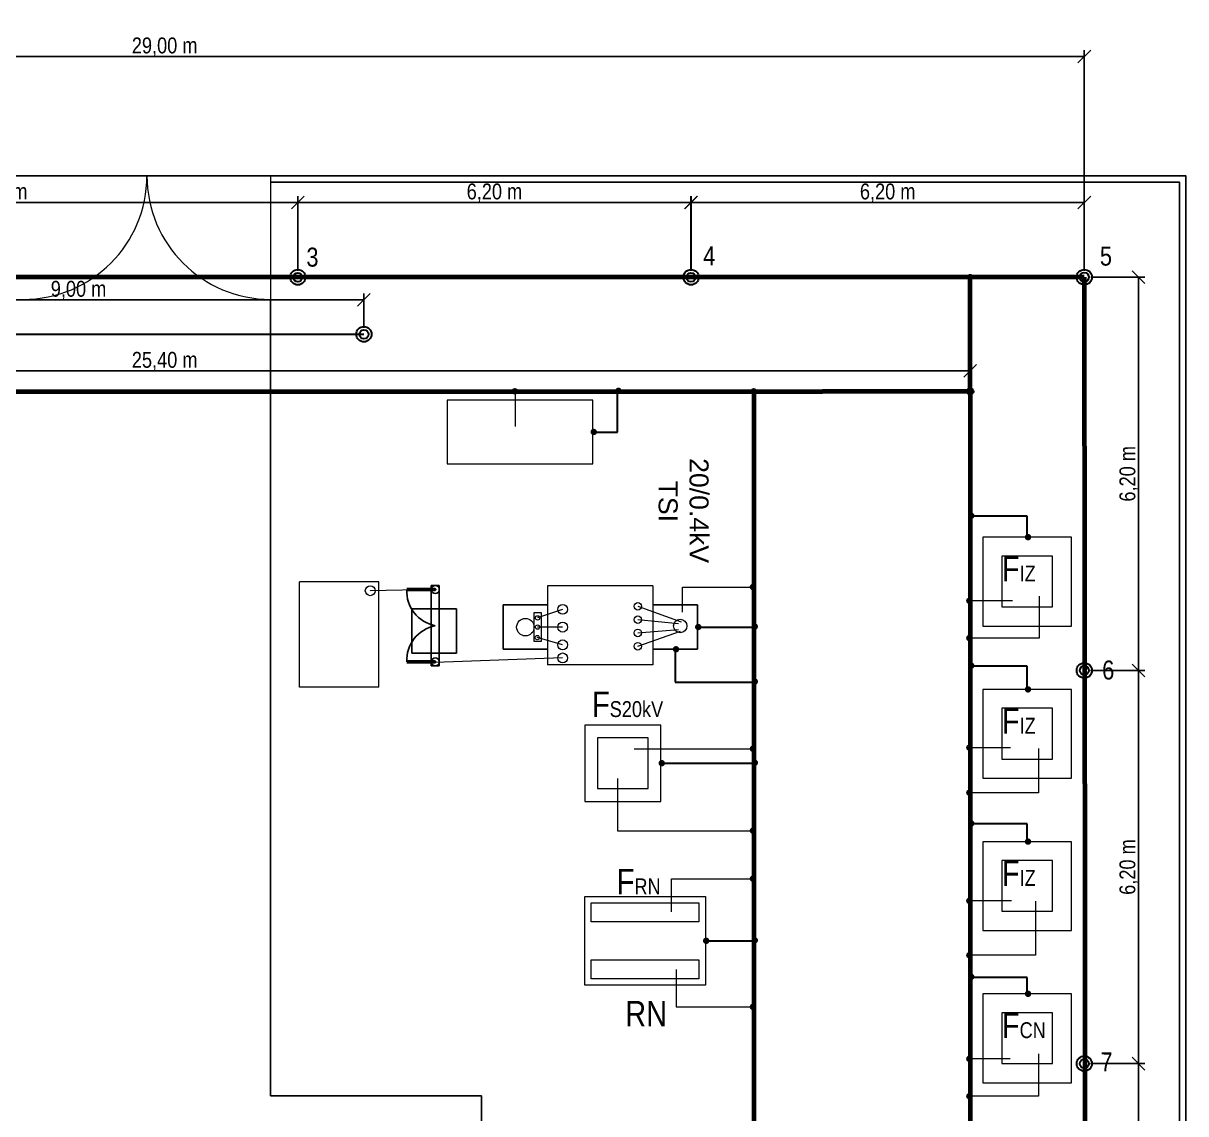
# Model space of a CAD drawing. Header units: inches. Extents: x -406115 to -363140, y -27318 to 35879.
# Drawn here: x -381470 to -363140, y 18685 to 35879 of the extents above; entities that cross this region are included whole.
import ezdxf

# ---------------------------------------------------------------- set-up
doc = ezdxf.new("R2010")
doc.units = ezdxf.units.IN
doc.header["$MEASUREMENT"] = 0
doc.header["$PDSIZE"] = 5
for name, color, linetype in [('cabluri', 7, 'Continuous'), ('Layer2', 7, 'Continuous'), ('Separator', 5, 'Continuous'), ('SUPORTI', 7, 'Continuous'), ('TEXT', 7, 'Continuous')]:
    doc.layers.add(name, color=color, linetype=linetype)
for name, color, linetype, lineweight, true_color in [('cote', 7, 'Continuous', 9, 0x525252), ('priza dirijare potentiale', 7, 'Continuous', 80, 0x9eff9e), ('priza pam.artificiala perimetrala', 7, 'Continuous', 80, 0x96222e), ('ramificatii la priza pamant', 7, 'Continuous', 5, 0x007a00)]:
    doc.layers.add(name, color=color, linetype=linetype, lineweight=lineweight, true_color=true_color)
for name, color, linetype, lineweight in [('electrozi verticali cupru perimetrali', 22, 'Continuous', 30), ('fundatii', 144, 'Continuous', 50), ('gri', 8, 'Continuous', 25), ('linie groasa', 2, 'Continuous', 50), ('loc sudura', 92, 'Continuous', 30), ('panta peste 6%', 4, 'Continuous', 25), ('priza pamant pentru paratrasnete', 30, 'Continuous', 30), ('ramificatie la priza fundatie', 5, 'Continuous', 30), ('Tamplarie', 7, 'Continuous', 15), ('text 1', 7, 'Continuous', 25)]:
    doc.layers.add(name, color=color, linetype=linetype, lineweight=lineweight)
doc.styles.add('arial', font='arial.ttf')
doc.styles.get("Standard").update_dxf_attribs({"font": 'ARIALN.TTF'})
doc.dimstyles.get("Standard").update_dxf_attribs({"dimtxt": 250, "dimasz": 200, "dimexe": 100, "dimexo": 100, "dimgap": 100, "dimtad": 1, "dimlfac": 0.001, "dimzin": 0, "dimtxsty": 'Standard', "dimblk": 'OBLIQUE', "dimcen": 0.09, "dimadec": 0, "dimazin": 0, "dimtfac": 1, "dimtofl": 0, "dimtmove": 0, "dimatfit": 3, "dimfxl": 1, "dimtolj": 1, "dimtzin": 0, "dimarcsym": 1})

# ---------------------------------------------------------------- blocks, each defined once
blk = doc.blocks.new('TSI')
at = {"color": 7, "lineweight": 13, "ltscale": 0.13}
for p, q in [((-1275, 5335), (-1030, 6017)), ((-1065, 5335), (-1002, 5976)), ((-855, 5335), (-912, 5979)), ((-645, 5335), (-881, 6009)), ((-1227, 4150), (-1093, 3756)), ((-947, 4150), (-947, 3756)), ((-667, 4150), (-782, 3749)), ((-1540, 2132), (-1521, 1117))]:
    blk.add_line(p, q, dxfattribs=at)
at = {"color": 7, "lineweight": 0, "ltscale": 0.13}
for p, q in [((-3523, 4627), (-4523, 4627)), ((-4523, 4627), (-4523, 2327)), ((-3523, 2327), (-3523, 4627)), ((-461, 4150), (-389, 2142)), ((-4523, 2327), (-3523, 2327)), ((0, 0), (-1659, 1))]:
    blk.add_line(p, q, dxfattribs=at)
at = {"lineweight": 0, "ltscale": 0.13}
blk.add_line((-1234, 2474), (-534, 2474), dxfattribs=at)
at = {"color": 7, "lineweight": 0, "ltscale": 0.13}
blk.add_lwpolyline([(-719, 3811), (-719, 3701), (-1180, 3701), (-1180, 3811)], close=True, dxfattribs=at)
for centre, radius in [((-965, 6004), 106), ((-1275, 5335), 58.8), ((-1065, 5335), 58.8), ((-855, 5335), 58.8), ((-645, 5335), 58.8), ((-1227, 4150), 78.3), ((-947, 4150), 78.3), ((-667, 4150), 78.3), ((-461, 4150), 78.3), ((-1093, 3756), 34.4), ((-947, 3563), 138), ((-947, 3756), 34.4), ((-782, 3749), 34.4), ((-1521, 1117), 78.3)]:
    blk.add_circle(centre, radius, dxfattribs=at)
at = {"layer": 'cabluri', "color": 7, "lineweight": 13, "ltscale": 0.13}
for p, q in [((-1600, 5572), (-350, 5572)), ((-1600, 5572), (-1600, 3913)), ((-350, 5572), (-350, 3913)), ((-1600, 3913), (-350, 3913)), ((-1659, 1250), (-1659, 0)), ((0, 1250), (-1659, 1250)), ((0, 1250), (0, 0))]:
    blk.add_line(p, q, dxfattribs=at)
at = {"layer": 'Separator', "color": 7}
for p, q in [((-335, 2205), (-1604, 2205)), ((-1604, 2205), (-1604, 2078)), ((-335, 2205), (-335, 2078)), ((-335, 2078), (-1604, 2078))]:
    blk.add_line(p, q, dxfattribs=at)
at = {"layer": 'Separator', "color": 7, "lineweight": 60}
for p, q in [((-1540, 2142), (-1540, 1691)), ((-398, 2142), (-398, 1691))]:
    blk.add_line(p, q, dxfattribs=at)
at = {"layer": 'Separator', "color": 7, "extrusion": (0, 0, -1)}
for centre, major_axis, start_param, end_param in [((-1540, 2142), (44.9, 44.9), 0.785398, 7.068583), ((-398, 2142), (44.9, 44.9), 0.785398, 7.068583), ((-1540, 2142), (6.73, -6.73), 2.356194, 5.497787), ((-1540, 2142), (6.73, -6.73), -0.785398, 2.356194), ((-1518, 2249), (395, 395), 0.978856, 2.396789), ((-421, 2249), (395, -395), 0.744675, 2.162733), ((-398, 2142), (6.73, -6.73), 2.356194, 5.497787), ((-398, 2142), (6.73, -6.73), -0.785398, 2.356194)]:
    blk.add_ellipse(centre, major_axis=major_axis, ratio=1, start_param=start_param, end_param=end_param, dxfattribs=at)
at = {"layer": 'SUPORTI', "color": 7}
for p, q in [((-597, 6274), (-1297, 6274)), ((-1297, 6274), (-1297, 5574)), ((-597, 6274), (-597, 5574)), ((-1297, 3213), (-1297, 3913)), ((-597, 3213), (-597, 3913)), ((-597, 3213), (-1297, 3213)), ((-1234, 1774), (-1234, 2474)), ((-1234, 2474), (-534, 2474)), ((-534, 1774), (-534, 2474)), ((-534, 1774), (-1234, 1774))]:
    blk.add_line(p, q, dxfattribs=at)
at = {"layer": 'Tamplarie', "color": 7, "ltscale": 0.01, "style": 'arial'}
for s, p in [('20/0.4kV', (-3611, 6151)), ('  TSI ', (-3489, 5663))]:
    blk.add_text(s, height=300, dxfattribs=at).set_placement(p)
blk = doc.blocks.new('_Oblique')
at = {"color": 0, "linetype": 'ByBlock', "lineweight": -2}
blk.add_line((-0.5, -0.5), (0.5, 0.5), dxfattribs=at)
blk = doc.blocks.new('*D256')
at = {"layer": 'cote', "color": 0, "lineweight": -2, "ltscale": 0.01, "transparency": 16777216}
for p, q in [((-386540, 31974), (-386540, 33154)), ((-386540, 33054), (-377141, 33054)), ((-377141, 31974), (-377141, 33154))]:
    blk.add_line(p, q, dxfattribs=at)
at = {"layer": 'Defpoints', "color": 0, "ltscale": 0.01, "transparency": 16777216}
for p in [(-377141, 33054), (-386540, 31874), (-377141, 31874)]:
    blk.add_point(p, dxfattribs=at)
at = {"layer": 'cote', "color": 0, "lineweight": -2, "ltscale": 0.01, "transparency": 16777216, "xscale": 200, "yscale": 200, "zscale": 200, "rotation": 180}
blk.add_blockref('_Oblique', (-386540, 33054), dxfattribs=at)
at = {"layer": 'cote', "color": 0, "lineweight": -2, "ltscale": 0.01, "transparency": 16777216, "xscale": 200, "yscale": 200, "zscale": 200}
blk.add_blockref('_Oblique', (-377141, 33054), dxfattribs=at)
at = {"layer": 'cote', "color": 0, "ltscale": 0.01, "transparency": 16777216, "insert": (-381841, 33204), "char_height": 250, "attachment_point": 5}
blk.add_mtext('\\A1;9,40 m', dxfattribs=at)
blk = doc.blocks.new('*D257')
at = {"layer": 'cote', "color": 0, "lineweight": -2, "ltscale": 0.01, "transparency": 16777216}
for p, q in [((-377140, 31974), (-377140, 33154)), ((-377140, 33054), (-370940, 33054)), ((-370940, 31974), (-370940, 33154))]:
    blk.add_line(p, q, dxfattribs=at)
at = {"layer": 'Defpoints', "color": 0, "ltscale": 0.01, "transparency": 16777216}
for p in [(-370940, 33054), (-377140, 31874), (-370940, 31874)]:
    blk.add_point(p, dxfattribs=at)
at = {"layer": 'cote', "color": 0, "lineweight": -2, "ltscale": 0.01, "transparency": 16777216, "xscale": 200, "yscale": 200, "zscale": 200, "rotation": 180}
blk.add_blockref('_Oblique', (-377140, 33054), dxfattribs=at)
at = {"layer": 'cote', "color": 0, "lineweight": -2, "ltscale": 0.01, "transparency": 16777216, "xscale": 200, "yscale": 200, "zscale": 200}
blk.add_blockref('_Oblique', (-370940, 33054), dxfattribs=at)
at = {"layer": 'cote', "color": 0, "ltscale": 0.01, "transparency": 16777216, "insert": (-374040, 33204), "char_height": 250, "attachment_point": 5}
blk.add_mtext('\\A1;6,20 m', dxfattribs=at)
blk = doc.blocks.new('*D258')
at = {"layer": 'cote', "color": 0, "lineweight": -2, "ltscale": 0.01, "transparency": 16777216}
for p, q in [((-370941, 31974), (-370941, 33154)), ((-364739, 33054), (-370941, 33054)), ((-364739, 31975), (-364739, 33154))]:
    blk.add_line(p, q, dxfattribs=at)
at = {"layer": 'Defpoints', "color": 0, "ltscale": 0.01, "transparency": 16777216}
for p in [(-370941, 33054), (-370941, 31874), (-364739, 31875)]:
    blk.add_point(p, dxfattribs=at)
at = {"layer": 'cote', "color": 0, "lineweight": -2, "ltscale": 0.01, "transparency": 16777216, "xscale": 200, "yscale": 200, "zscale": 200, "rotation": 180}
blk.add_blockref('_Oblique', (-370941, 33054), dxfattribs=at)
at = {"layer": 'cote', "color": 0, "lineweight": -2, "ltscale": 0.01, "transparency": 16777216, "xscale": 200, "yscale": 200, "zscale": 200}
blk.add_blockref('_Oblique', (-364739, 33054), dxfattribs=at)
at = {"layer": 'cote', "color": 0, "ltscale": 0.01, "transparency": 16777216, "insert": (-367840, 33204), "char_height": 250, "attachment_point": 5}
blk.add_mtext('\\A1;6,20 m', dxfattribs=at)
blk = doc.blocks.new('*D259')
at = {"layer": 'cote', "color": 0, "lineweight": -2, "ltscale": 0.01, "transparency": 16777216}
for p, q in [((-364639, 31875), (-363786, 31875)), ((-363886, 31875), (-363886, 25675)), ((-364640, 25675), (-363786, 25675))]:
    blk.add_line(p, q, dxfattribs=at)
at = {"layer": 'Defpoints', "color": 0, "ltscale": 0.01, "transparency": 16777216}
for p in [(-364739, 31875), (-364740, 25675), (-363886, 25675)]:
    blk.add_point(p, dxfattribs=at)
at = {"layer": 'cote', "color": 0, "lineweight": -2, "ltscale": 0.01, "transparency": 16777216, "xscale": 200, "yscale": 200, "zscale": 200}
for p, rotation in [((-363886, 31875), 90), ((-363886, 25675), 270)]:
    blk.add_blockref('_Oblique', p, dxfattribs=dict(at, rotation=rotation))
at = {"layer": 'cote', "color": 0, "ltscale": 0.01, "transparency": 16777216, "insert": (-364037, 28775), "char_height": 250, "attachment_point": 5, "rotation": 90}
blk.add_mtext('\\A1;6,20 m', dxfattribs=at)
blk = doc.blocks.new('*D260')
at = {"layer": 'Defpoints', "color": 0, "ltscale": 0.01, "transparency": 16777216}
for p in [(-364739, 35356), (-393740, 31875), (-364739, 31875)]:
    blk.add_point(p, dxfattribs=at)
at = {"layer": 'linie groasa', "color": 0, "lineweight": -2, "ltscale": 0.01, "transparency": 16777216}
for p, q in [((-393740, 31975), (-393740, 35456)), ((-364739, 31975), (-364739, 35456)), ((-393740, 35356), (-364739, 35356))]:
    blk.add_line(p, q, dxfattribs=at)
at = {"layer": 'linie groasa', "color": 0, "lineweight": -2, "ltscale": 0.01, "transparency": 16777216, "xscale": 200, "yscale": 200, "zscale": 200, "rotation": 180}
blk.add_blockref('_Oblique', (-393740, 35356), dxfattribs=at)
at = {"layer": 'linie groasa', "color": 0, "lineweight": -2, "ltscale": 0.01, "transparency": 16777216, "xscale": 200, "yscale": 200, "zscale": 200}
blk.add_blockref('_Oblique', (-364739, 35356), dxfattribs=at)
at = {"layer": 'linie groasa', "color": 0, "ltscale": 0.01, "transparency": 16777216, "insert": (-379240, 35506), "char_height": 250, "attachment_point": 5}
blk.add_mtext('\\A1;29,00 m', dxfattribs=at)
blk = doc.blocks.new('*D263')
at = {"layer": 'Defpoints', "color": 0, "ltscale": 0.01, "transparency": 16777216}
for p in [(-366539, 30398), (-391941, 30075), (-366539, 30075)]:
    blk.add_point(p, dxfattribs=at)
at = {"layer": 'linie groasa', "color": 0, "lineweight": -2, "ltscale": 0.01, "transparency": 16777216}
for p, q in [((-391941, 30175), (-391941, 30498)), ((-366539, 30175), (-366539, 30498)), ((-391941, 30398), (-366539, 30398))]:
    blk.add_line(p, q, dxfattribs=at)
at = {"layer": 'linie groasa', "color": 0, "lineweight": -2, "ltscale": 0.01, "transparency": 16777216, "xscale": 200, "yscale": 200, "zscale": 200, "rotation": 180}
blk.add_blockref('_Oblique', (-391941, 30398), dxfattribs=at)
at = {"layer": 'linie groasa', "color": 0, "lineweight": -2, "ltscale": 0.01, "transparency": 16777216, "xscale": 200, "yscale": 200, "zscale": 200}
blk.add_blockref('_Oblique', (-366539, 30398), dxfattribs=at)
at = {"layer": 'linie groasa', "color": 0, "ltscale": 0.01, "transparency": 16777216, "insert": (-379240, 30549), "char_height": 250, "attachment_point": 5}
blk.add_mtext('\\A1;25,40 m', dxfattribs=at)
blk = doc.blocks.new('*D264')
at = {"layer": 'cote', "color": 0, "lineweight": -2, "ltscale": 0.01, "transparency": 16777216}
for p, q in [((-364639, 25675), (-363786, 25675)), ((-363886, 25675), (-363886, 19475)), ((-364639, 19475), (-363786, 19475))]:
    blk.add_line(p, q, dxfattribs=at)
at = {"layer": 'Defpoints', "color": 0, "ltscale": 0.01, "transparency": 16777216}
for p in [(-364739, 25675), (-364739, 19475), (-363886, 19475)]:
    blk.add_point(p, dxfattribs=at)
at = {"layer": 'cote', "color": 0, "lineweight": -2, "ltscale": 0.01, "transparency": 16777216, "xscale": 200, "yscale": 200, "zscale": 200}
for p, rotation in [((-363886, 25675), 90), ((-363886, 19475), 270)]:
    blk.add_blockref('_Oblique', p, dxfattribs=dict(at, rotation=rotation))
at = {"layer": 'cote', "color": 0, "ltscale": 0.01, "transparency": 16777216, "insert": (-364037, 22575), "char_height": 250, "attachment_point": 5, "rotation": 90}
blk.add_mtext('\\A1;6,20 m', dxfattribs=at)
blk = doc.blocks.new('*D265')
at = {"layer": 'cote', "color": 0, "lineweight": -2, "ltscale": 0.01, "transparency": 16777216}
for p, q in [((-364640, 19475), (-363786, 19475)), ((-363886, 13275), (-363886, 19475)), ((-364640, 13275), (-363786, 13275))]:
    blk.add_line(p, q, dxfattribs=at)
at = {"layer": 'Defpoints', "color": 0, "ltscale": 0.01, "transparency": 16777216}
for p in [(-364740, 19475), (-363886, 19475), (-364740, 13275)]:
    blk.add_point(p, dxfattribs=at)
at = {"layer": 'cote', "color": 0, "lineweight": -2, "ltscale": 0.01, "transparency": 16777216, "xscale": 200, "yscale": 200, "zscale": 200}
for p, rotation in [((-363886, 19475), 90), ((-363886, 13275), 270)]:
    blk.add_blockref('_Oblique', p, dxfattribs=dict(at, rotation=rotation))
at = {"layer": 'cote', "color": 0, "ltscale": 0.01, "transparency": 16777216, "insert": (-364037, 16375), "char_height": 250, "attachment_point": 5, "rotation": 90}
blk.add_mtext('\\A1;6,20 m', dxfattribs=at)
blk = doc.blocks.new('*D282')
at = {"layer": 'cote', "color": 0, "lineweight": -2, "ltscale": 0.01, "transparency": 16777216}
for p, q in [((-385097, 31075), (-385097, 31619)), ((-376098, 31076), (-376098, 31619)), ((-376098, 31519), (-385097, 31519))]:
    blk.add_line(p, q, dxfattribs=at)
at = {"layer": 'Defpoints', "color": 0, "ltscale": 0.01, "transparency": 16777216}
for p in [(-385097, 31519), (-385097, 30975), (-376098, 30976)]:
    blk.add_point(p, dxfattribs=at)
at = {"layer": 'cote', "color": 0, "lineweight": -2, "ltscale": 0.01, "transparency": 16777216, "xscale": 200, "yscale": 200, "zscale": 200, "rotation": 180}
blk.add_blockref('_Oblique', (-385097, 31519), dxfattribs=at)
at = {"layer": 'cote', "color": 0, "lineweight": -2, "ltscale": 0.01, "transparency": 16777216, "xscale": 200, "yscale": 200, "zscale": 200}
blk.add_blockref('_Oblique', (-376098, 31519), dxfattribs=at)
at = {"layer": 'cote', "color": 0, "ltscale": 0.01, "transparency": 16777216, "insert": (-380598, 31669), "char_height": 250, "attachment_point": 5}
blk.add_mtext('\\A1;9,00 m', dxfattribs=at)

msp = doc.modelspace()

# ---------------------------------------------------------------- hatches: boundary and pattern name
at = {"layer": 'loc sudura', "ltscale": 0.13}
h = msp.add_hatch(color=256, dxfattribs=at)
h.paths.add_polyline_path([(-366538.683, 31824.866), (-366538.683, 31926.866, -1)])
h.paths.add_polyline_path([(-366538.683, 31926.866), (-366538.683, 31875.866), (-366589.683, 31875.866, -0.414213563)])
h.paths.add_polyline_path([(-366538.683, 31875.866), (-366538.683, 31824.866, -0.414213562), (-366589.683, 31875.866)])
h = msp.add_hatch(color=256, dxfattribs=at)
h.paths.add_polyline_path([(-373718.793, 30025.144), (-373718.793, 30127.144, -1)])
h.paths.add_polyline_path([(-373718.793, 30127.144), (-373718.793, 30076.144), (-373769.793, 30076.144, -0.414213563)])
h.paths.add_polyline_path([(-373718.793, 30076.144), (-373718.793, 30025.144, -0.414213562), (-373769.793, 30076.144)])
h = msp.add_hatch(color=256, dxfattribs=at)
h.paths.add_polyline_path([(-372085.241, 30032.671), (-372085.241, 30134.671, -1)])
h.paths.add_polyline_path([(-372085.241, 30134.671), (-372085.241, 30083.671), (-372136.241, 30083.671, -0.414213563)])
h.paths.add_polyline_path([(-372085.241, 30083.671), (-372085.241, 30032.671, -0.414213562), (-372136.241, 30083.671)])
h = msp.add_hatch(color=256, dxfattribs=at)
h.paths.add_polyline_path([(-369951.479, 30024.413), (-369951.479, 30126.413, -1)])
h.paths.add_polyline_path([(-369951.479, 30126.413), (-369951.479, 30075.413), (-370002.479, 30075.413, -0.414213563)])
h.paths.add_polyline_path([(-369951.479, 30075.413), (-369951.479, 30024.413, -0.414213562), (-370002.479, 30075.413)])
h = msp.add_hatch(color=256, dxfattribs=at)
h.paths.add_polyline_path([(-366590.372, 30075.269), (-366488.372, 30075.269, 1)])
h.paths.add_polyline_path([(-366488.372, 30075.269), (-366539.372, 30075.269), (-366539.372, 30024.269, 0.414213563)])
h.paths.add_polyline_path([(-366539.372, 30075.269), (-366590.372, 30075.269, 0.414213562), (-366539.372, 30024.269)])
h = msp.add_hatch(color=256, dxfattribs=at)
h.paths.add_polyline_path([(-366538.637, 30024.913), (-366538.637, 30126.913, -1)])
h.paths.add_polyline_path([(-366538.637, 30126.913), (-366538.637, 30075.913), (-366589.637, 30075.913, -0.414213563)])
h.paths.add_polyline_path([(-366538.637, 30075.913), (-366538.637, 30024.913, -0.414213562), (-366589.637, 30075.913)])
h = msp.add_hatch(color=256, dxfattribs=at)
h.paths.add_polyline_path([(-372474.061, 29384.064), (-372474.061, 29486.064, -1)])
h.paths.add_polyline_path([(-372474.061, 29486.064), (-372474.061, 29435.064), (-372525.061, 29435.064, -0.414213563)])
h.paths.add_polyline_path([(-372474.061, 29435.064), (-372474.061, 29384.064, -0.414213562), (-372525.061, 29435.064)])
h = msp.add_hatch(color=256, dxfattribs=at)
h.paths.add_polyline_path([(-366522.341, 28063.269), (-366522.341, 28165.269, -1)])
h.paths.add_polyline_path([(-366522.341, 28165.269), (-366522.341, 28114.269), (-366573.341, 28114.269, -0.414213563)])
h.paths.add_polyline_path([(-366522.341, 28114.269), (-366522.341, 28063.269, -0.414213562), (-366573.341, 28114.269)])
h = msp.add_hatch(color=256, dxfattribs=at)
h.paths.add_polyline_path([(-365626.477, 27725.124), (-365626.477, 27827.124, -1)])
h.paths.add_polyline_path([(-365626.477, 27827.124), (-365626.477, 27776.124), (-365677.477, 27776.124, -0.414213563)])
h.paths.add_polyline_path([(-365626.477, 27776.124), (-365626.477, 27725.124, -0.414213562), (-365677.477, 27776.124)])
h = msp.add_hatch(color=256, dxfattribs=at)
h.paths.add_polyline_path([(-369964.889, 26939.121), (-369964.889, 27041.121, -1)])
h.paths.add_polyline_path([(-369964.889, 27041.121), (-369964.889, 26990.121), (-370015.889, 26990.121, -0.414213563)])
h.paths.add_polyline_path([(-369964.889, 26990.121), (-369964.889, 26939.121, -0.414213562), (-370015.889, 26990.121)])
h = msp.add_hatch(color=256, dxfattribs=at)
h.paths.add_polyline_path([(-366552.127, 26722.09), (-366552.127, 26824.09, -1)])
h.paths.add_polyline_path([(-366552.127, 26824.09), (-366552.127, 26773.09), (-366603.127, 26773.09, -0.414213563)])
h.paths.add_polyline_path([(-366552.127, 26773.09), (-366552.127, 26722.09, -0.414213562), (-366603.127, 26773.09)])
h = msp.add_hatch(color=256, dxfattribs=at)
h.paths.add_polyline_path([(-370826.843, 26308.153), (-370826.843, 26410.153, -1)])
h.paths.add_polyline_path([(-370826.843, 26410.153), (-370826.843, 26359.153), (-370877.843, 26359.153, -0.414213563)])
h.paths.add_polyline_path([(-370826.843, 26359.153), (-370826.843, 26308.153, -0.414213562), (-370877.843, 26359.153)])
h = msp.add_hatch(color=256, dxfattribs=at)
h.paths.add_polyline_path([(-369935.136, 26315.7), (-369935.136, 26417.7, -1)])
h.paths.add_polyline_path([(-369935.136, 26417.7), (-369935.136, 26366.7), (-369986.136, 26366.7, -0.414213563)])
h.paths.add_polyline_path([(-369935.136, 26366.7), (-369935.136, 26315.7, -0.414213562), (-369986.136, 26366.7)])
h = msp.add_hatch(color=256, dxfattribs=at)
h.paths.add_polyline_path([(-366552.141, 26134.817), (-366552.141, 26236.817, -1)])
h.paths.add_polyline_path([(-366552.141, 26236.817), (-366552.141, 26185.817), (-366603.141, 26185.817, -0.414213563)])
h.paths.add_polyline_path([(-366552.141, 26185.817), (-366552.141, 26134.817, -0.414213562), (-366603.141, 26185.817)])
h = msp.add_hatch(color=256, dxfattribs=at)
h.paths.add_polyline_path([(-371176.843, 25958.153), (-371176.843, 26060.153, -1)])
h.paths.add_polyline_path([(-371176.843, 26060.153), (-371176.843, 26009.153), (-371227.843, 26009.153, -0.414213563)])
h.paths.add_polyline_path([(-371176.843, 26009.153), (-371176.843, 25958.153, -0.414213562), (-371227.843, 26009.153)])
h = msp.add_hatch(color=256, dxfattribs=at)
h.paths.add_polyline_path([(-366522.398, 25699.329), (-366522.398, 25801.329, -1)])
h.paths.add_polyline_path([(-366522.398, 25801.329), (-366522.398, 25750.329), (-366573.398, 25750.329, -0.414213563)])
h.paths.add_polyline_path([(-366522.398, 25750.329), (-366522.398, 25699.329, -0.414213562), (-366573.398, 25750.329)])
h = msp.add_hatch(color=256, dxfattribs=at)
h.paths.add_polyline_path([(-369935.136, 25448.802), (-369935.136, 25550.802, -1)])
h.paths.add_polyline_path([(-369935.136, 25550.802), (-369935.136, 25499.802), (-369986.136, 25499.802, -0.414213563)])
h.paths.add_polyline_path([(-369935.136, 25499.802), (-369935.136, 25448.802, -0.414213562), (-369986.136, 25499.802)])
h = msp.add_hatch(color=256, dxfattribs=at)
h.paths.add_polyline_path([(-365626.477, 25325.124), (-365626.477, 25427.124, -1)])
h.paths.add_polyline_path([(-365626.477, 25427.124), (-365626.477, 25376.124), (-365677.477, 25376.124, -0.414213563)])
h.paths.add_polyline_path([(-365626.477, 25376.124), (-365626.477, 25325.124, -0.414213562), (-365677.477, 25376.124)])
h = msp.add_hatch(color=256, dxfattribs=at)
h.paths.add_polyline_path([(-369964.889, 24388.822), (-369964.889, 24490.822, -1)])
h.paths.add_polyline_path([(-369964.889, 24490.822), (-369964.889, 24439.822), (-370015.889, 24439.822, -0.414213563)])
h.paths.add_polyline_path([(-369964.889, 24439.822), (-369964.889, 24388.822, -0.414213562), (-370015.889, 24439.822)])
h = msp.add_hatch(color=256, dxfattribs=at)
h.paths.add_polyline_path([(-366552.183, 24406.094), (-366552.183, 24508.094, -1)])
h.paths.add_polyline_path([(-366552.183, 24508.094), (-366552.183, 24457.094), (-366603.183, 24457.094, -0.414213563)])
h.paths.add_polyline_path([(-366552.183, 24457.094), (-366552.183, 24406.094, -0.414213562), (-366603.183, 24457.094)])
h = msp.add_hatch(color=256, dxfattribs=at)
h.paths.add_polyline_path([(-371401.326, 24161.233), (-371401.326, 24263.233, -1)])
h.paths.add_polyline_path([(-371401.326, 24263.233), (-371401.326, 24212.233), (-371452.326, 24212.233, -0.414213563)])
h.paths.add_polyline_path([(-371401.326, 24212.233), (-371401.326, 24161.233, -0.414213562), (-371452.326, 24212.233)])
h = msp.add_hatch(color=256, dxfattribs=at)
h.paths.add_polyline_path([(-369935.136, 24168.779), (-369935.136, 24270.779, -1)])
h.paths.add_polyline_path([(-369935.136, 24270.779), (-369935.136, 24219.779), (-369986.136, 24219.779, -0.414213563)])
h.paths.add_polyline_path([(-369935.136, 24219.779), (-369935.136, 24168.779, -0.414213562), (-369986.136, 24219.779)])
h = msp.add_hatch(color=256, dxfattribs=at)
h.paths.add_polyline_path([(-366552.2, 23696.682), (-366552.2, 23798.682, -1)])
h.paths.add_polyline_path([(-366552.2, 23798.682), (-366552.2, 23747.682), (-366603.2, 23747.682, -0.414213563)])
h.paths.add_polyline_path([(-366552.2, 23747.682), (-366552.2, 23696.682, -0.414213562), (-366603.2, 23747.682)])
h = msp.add_hatch(color=256, dxfattribs=at)
h.paths.add_polyline_path([(-366522.458, 23211.699), (-366522.458, 23313.699, -1)])
h.paths.add_polyline_path([(-366522.458, 23313.699), (-366522.458, 23262.699), (-366573.458, 23262.699, -0.414213563)])
h.paths.add_polyline_path([(-366522.458, 23262.699), (-366522.458, 23211.699, -0.414213562), (-366573.458, 23262.699)])
h = msp.add_hatch(color=256, dxfattribs=at)
h.paths.add_polyline_path([(-369964.889, 23098.262), (-369964.889, 23200.262, -1)])
h.paths.add_polyline_path([(-369964.889, 23200.262), (-369964.889, 23149.262), (-370015.889, 23149.262, -0.414213563)])
h.paths.add_polyline_path([(-369964.889, 23149.262), (-369964.889, 23098.262, -0.414213562), (-370015.889, 23149.262)])
h = msp.add_hatch(color=256, dxfattribs=at)
h.paths.add_polyline_path([(-365626.477, 22925.124), (-365626.477, 23027.124, -1)])
h.paths.add_polyline_path([(-365626.477, 23027.124), (-365626.477, 22976.124), (-365677.477, 22976.124, -0.414213563)])
h.paths.add_polyline_path([(-365626.477, 22976.124), (-365626.477, 22925.124, -0.414213562), (-365677.477, 22976.124)])
h = msp.add_hatch(color=256, dxfattribs=at)
h.paths.add_polyline_path([(-369964.889, 22341.204), (-369964.889, 22443.204, -1)])
h.paths.add_polyline_path([(-369964.889, 22443.204), (-369964.889, 22392.204), (-370015.889, 22392.204, -0.414213563)])
h.paths.add_polyline_path([(-369964.889, 22392.204), (-369964.889, 22341.204, -0.414213562), (-370015.889, 22392.204)])
h = msp.add_hatch(color=256, dxfattribs=at)
h.paths.add_polyline_path([(-366552.241, 21991.391), (-366552.241, 22093.391, -1)])
h.paths.add_polyline_path([(-366552.241, 22093.391), (-366552.241, 22042.391), (-366603.241, 22042.391, -0.414213563)])
h.paths.add_polyline_path([(-366552.241, 22042.391), (-366552.241, 21991.391, -0.414213562), (-366603.241, 22042.391)])
h = msp.add_hatch(color=256, dxfattribs=at)
h.paths.add_polyline_path([(-370701.326, 21361.233), (-370701.326, 21463.233, -1)])
h.paths.add_polyline_path([(-370701.326, 21463.233), (-370701.326, 21412.233), (-370752.326, 21412.233, -0.414213563)])
h.paths.add_polyline_path([(-370701.326, 21412.233), (-370701.326, 21361.233, -0.414213562), (-370752.326, 21412.233)])
h = msp.add_hatch(color=256, dxfattribs=at)
h.paths.add_polyline_path([(-369935.136, 21368.779), (-369935.136, 21470.779, -1)])
h.paths.add_polyline_path([(-369935.136, 21470.779), (-369935.136, 21419.779), (-369986.136, 21419.779, -0.414213563)])
h.paths.add_polyline_path([(-369935.136, 21419.779), (-369935.136, 21368.779, -0.414213562), (-369986.136, 21419.779)])
h = msp.add_hatch(color=256, dxfattribs=at)
h.paths.add_polyline_path([(-366552.262, 21133.882), (-366552.262, 21235.882, -1)])
h.paths.add_polyline_path([(-366552.262, 21235.882), (-366552.262, 21184.882), (-366603.262, 21184.882, -0.414213563)])
h.paths.add_polyline_path([(-366552.262, 21184.882), (-366552.262, 21133.882, -0.414213562), (-366603.262, 21184.882)])
h = msp.add_hatch(color=256, dxfattribs=at)
h.paths.add_polyline_path([(-366522.517, 20793.314), (-366522.517, 20895.314, -1)])
h.paths.add_polyline_path([(-366522.517, 20895.314), (-366522.517, 20844.314), (-366573.517, 20844.314, -0.414213563)])
h.paths.add_polyline_path([(-366522.517, 20844.314), (-366522.517, 20793.314, -0.414213562), (-366573.517, 20844.314)])
h = msp.add_hatch(color=256, dxfattribs=at)
h.paths.add_polyline_path([(-365626.477, 20525.124), (-365626.477, 20627.124, -1)])
h.paths.add_polyline_path([(-365626.477, 20627.124), (-365626.477, 20576.124), (-365677.477, 20576.124, -0.414213563)])
h.paths.add_polyline_path([(-365626.477, 20576.124), (-365626.477, 20525.124, -0.414213562), (-365677.477, 20576.124)])
h = msp.add_hatch(color=256, dxfattribs=at)
h.paths.add_polyline_path([(-369964.889, 20318.985), (-369964.889, 20420.985, -1)])
h.paths.add_polyline_path([(-369964.889, 20420.985), (-369964.889, 20369.985), (-370015.889, 20369.985, -0.414213563)])
h.paths.add_polyline_path([(-369964.889, 20369.985), (-369964.889, 20318.985, -0.414213562), (-370015.889, 20369.985)])
h = msp.add_hatch(color=256, dxfattribs=at)
h.paths.add_polyline_path([(-366552.301, 19499.696), (-366552.301, 19601.696, -1)])
h.paths.add_polyline_path([(-366552.301, 19601.696), (-366552.301, 19550.696), (-366603.301, 19550.696, -0.414213563)])
h.paths.add_polyline_path([(-366552.301, 19550.696), (-366552.301, 19499.696, -0.414213562), (-366603.301, 19550.696)])
h = msp.add_hatch(color=256, dxfattribs=at)
h.paths.add_polyline_path([(-366552.315, 18910.811), (-366552.315, 19012.811, -1)])
h.paths.add_polyline_path([(-366552.315, 19012.811), (-366552.315, 18961.811), (-366603.315, 18961.811, -0.414213563)])
h.paths.add_polyline_path([(-366552.315, 18961.811), (-366552.315, 18910.811, -0.414213562), (-366603.315, 18961.811)])

# ---------------------------------------------------------------- linework, layer by layer
at = {"color": 252, "linetype": 'ByBlock', "lineweight": 15}
for p, q in [((-377519.617, 33474.769), (-381519.617, 33474.769)), ((-377569.617, 33474.769), (-377569.617, 31524.769))]:
    msp.add_line(p, q, dxfattribs=at)
msp.add_lwpolyline([(-395339.872, 33474.769), (-395339.872, -14725.231), (-363139.872, -14725.231), (-363139.872, 33474.769)], close=True)
for points in [[(-379517.051, 33374.769), (-379522.183, 33374.769)], [(-365368.63, -14625.231), (-363239.872, -14625.231), (-363239.872, 33374.769), (-377569.617, 33374.769)]]:
    msp.add_lwpolyline(points)
for centre, start, end in [((-381469.617, 33474.769), 270, 0), ((-377569.617, 33474.769), 180, 270)]:
    msp.add_arc(centre, 1950, start, end, dxfattribs=at)
at = {"layer": 'electrozi verticali cupru perimetrali'}
for centre, radius in [((-377140.372, 31874.269), 120), ((-377140.872, 31873.769), 71.664), ((-370940.372, 31874.269), 120), ((-370940.872, 31873.769), 71.664), ((-364739.372, 31875.269), 120), ((-364739.372, 31875.269), 71.664), ((-376098.264, 30975.769), 120), ((-376098.264, 30975.769), 71.664), ((-364739.372, 25675.269), 120), ((-364739.872, 25674.769), 71.664), ((-364739.372, 19475.269), 120), ((-364739.872, 19474.769), 71.664)]:
    msp.add_circle(centre, radius, dxfattribs=at)
at = {"layer": 'fundatii', "color": 252, "lineweight": 15}
for points in [[(-366339.872, 27774.769), (-366339.872, 26374.769), (-364939.872, 26374.769), (-364939.872, 27774.769)], [(-366039.872, 27478.157), (-366039.872, 26678.157), (-365239.872, 26678.157), (-365239.872, 27478.157)], [(-372614.721, 24810.878), (-372614.721, 23610.878), (-371414.721, 23610.878), (-371414.721, 24810.878)], [(-372414.721, 24614.265), (-372414.721, 23814.265), (-371614.721, 23814.265), (-371614.721, 24614.265)], [(-366339.872, 22974.769), (-366339.872, 21574.769), (-364939.872, 21574.769), (-364939.872, 22974.769)], [(-366039.872, 22678.157), (-366039.872, 21878.157), (-365239.872, 21878.157), (-365239.872, 22678.157)], [(-370714.721, 20710.878), (-372614.721, 20710.878), (-372614.721, 22110.878), (-370714.721, 22110.878)], [(-372514.721, 21710.878), (-372514.721, 22010.878), (-370814.721, 22010.878), (-370814.721, 21710.878)], [(-372514.721, 20810.878), (-372514.721, 21110.878), (-370814.721, 21110.878), (-370814.721, 20810.878)], [(-366339.872, 20574.769), (-366339.872, 19174.769), (-364939.872, 19174.769), (-364939.872, 20574.769)], [(-366039.872, 20278.157), (-366039.872, 19478.157), (-365239.872, 19478.157), (-365239.872, 20278.157)]]:
    msp.add_lwpolyline(points, close=True, dxfattribs=at)
at = {"layer": 'Layer2'}
for p, q in [((-377569.617, 18967.37), (-377569.617, 31524.769)), ((-374244.526, 18967.37), (-377569.617, 18967.37)), ((-374244.526, 12505.324), (-374244.526, 18967.37))]:
    msp.add_line(p, q, dxfattribs=at)
at = {"layer": 'loc sudura', "ltscale": 0.13}
msp.add_circle((-366539.372, 30075.269), 51, dxfattribs=at)
at = {"layer": 'panta peste 6%', "color": 252, "lineweight": 15}
for points in [[(-366339.872, 25374.769), (-366339.872, 23974.769), (-364939.872, 23974.769), (-364939.872, 25374.769)], [(-366039.872, 25078.157), (-366039.872, 24278.157), (-365239.872, 24278.157), (-365239.872, 25078.157)]]:
    msp.add_lwpolyline(points, close=True, dxfattribs=at)
at = {"layer": 'priza dirijare potentiale', "ltscale": 0.01}
msp.add_line((-366539.372, 30075.269), (-366539.418, 31875.223), dxfattribs=at)
at = {"layer": 'priza dirijare potentiale'}
for p, q in [((-391939.372, 30074.769), (-368869.88, 30074.769)), ((-369952.214, 30074.769), (-369952.214, -11324.731)), ((-366539.372, 30075.269), (-368869.88, 30074.769)), ((-366539.372, 30075.269), (-366540.372, -11324.731))]:
    msp.add_line(p, q, dxfattribs=at)
at = {"layer": 'priza pam.artificiala perimetrala'}
for p, q in [((-364739.372, 31875.269), (-384189.872, 31874.769)), ((-364739.372, 31875.269), (-364733.228, 21230.239)), ((-364733.228, 21230.239), (-364733.228, 14630.239))]:
    msp.add_line(p, q, dxfattribs=at)
at = {"layer": 'priza pamant pentru paratrasnete', "ltscale": 0.01}
msp.add_line((-385097.264, 30974.769), (-376897.264, 30974.769), dxfattribs=at)
at = {"layer": 'priza pamant pentru paratrasnete'}
msp.add_line((-376897.764, 30975.269), (-376097.764, 30975.269), dxfattribs=at)
at = {"layer": 'ramificatie la priza fundatie', "ltscale": 0.01}
for p, q in [((-372102.319, 29433.71), (-372102.319, 30074.769)), ((-372487.456, 29433.71), (-372102.319, 29433.71)), ((-365639.872, 28105.346), (-366539.419, 28105.367)), ((-365639.872, 27774.769), (-365639.872, 28105.346)), ((-370840.238, 26357.798), (-369952.214, 26357.798)), ((-371190.238, 26007.798), (-371190.238, 25490.9)), ((-365639.872, 25741.406), (-366539.477, 25741.428)), ((-365639.872, 25374.769), (-365639.872, 25741.406)), ((-371190.238, 25490.9), (-369952.214, 25490.9)), ((-371414.721, 24210.878), (-369952.214, 24210.878)), ((-365639.872, 23253.775), (-366539.537, 23253.797)), ((-365639.872, 22974.769), (-365639.872, 23253.775)), ((-370714.721, 21410.878), (-369952.214, 21410.878)), ((-365639.872, 20835.391), (-366539.595, 20835.412)), ((-365639.872, 20574.769), (-365639.872, 20835.391))]:
    msp.add_line(p, q, dxfattribs=at)
at = {"layer": 'ramificatii la priza pamant', "ltscale": 0.01}
for p, q in [((-373706.118, 29519.343), (-373706.118, 30074.769)), ((-371073.039, 26595.46), (-371073.039, 26988.746)), ((-371073.039, 26988.746), (-369952.214, 26988.746)), ((-365872.875, 26771.699), (-366539.452, 26771.715)), ((-365449.54, 26847.207), (-365449.54, 26184.416)), ((-365449.54, 26184.416), (-366539.466, 26184.442)), ((-371835.139, 24438.447), (-369952.214, 24438.447)), ((-365904.666, 24455.704), (-366539.508, 24455.719)), ((-365464.264, 24443.109), (-365464.264, 23746.281)), ((-372097.609, 23969.89), (-372097.609, 23147.887)), ((-365464.264, 23746.281), (-366539.525, 23746.307)), ((-372097.609, 23147.887), (-369952.214, 23147.887)), ((-371248.238, 21871.423), (-371248.238, 22390.829)), ((-371248.238, 22390.829), (-369952.214, 22390.829)), ((-365888.434, 22041), (-366539.566, 22041.016)), ((-365510.429, 22036.795), (-365510.429, 21183.482)), ((-365510.429, 21183.482), (-366539.587, 21183.507)), ((-371172.121, 20957.269), (-371172.121, 20368.61)), ((-371172.121, 20368.61), (-369952.214, 20368.61)), ((-365459.486, 19629.228), (-365459.486, 18960.41)), ((-365909.2, 19549.306), (-366539.626, 19549.321)), ((-365459.486, 18960.41), (-366539.64, 18960.436))]:
    msp.add_line(p, q, dxfattribs=at)

# ---------------------------------------------------------------- block references
at = {"rotation": 270}
msp.add_blockref('TSI', (-377114.721, 25410.878), dxfattribs=at)

# ---------------------------------------------------------------- texts
at = {"layer": 'gri', "insert": (-371978.609, 20463.884), "char_height": 400, "width": 1804.17241, "attachment_point": 1, "rotation": 359.9188703}
msp.add_mtext('{\\C7;RN}', dxfattribs=at)
at = {"layer": 'priza pam.artificiala perimetrala', "ltscale": 0.13, "char_height": 300, "width": 1701.26924, "attachment_point": 1, "rotation": 359.9188703}
for s, insert in [('3', (-377005.074, 32341.726)), ('4', (-370749.04, 32361.79)), ('5', (-364493.697, 32357.745)), ('6', (-364457.178, 25831.441)), ('7', (-364485.061, 19652.176))]:
    msp.add_mtext(s, dxfattribs=dict(at, insert=insert))
at = {"layer": 'TEXT', "insert": (-371940.698, 25340.632), "char_height": 400, "width": 791.53713, "attachment_point": 2, "rotation": 359.9188703, "line_spacing_factor": 0.952381, "style": 'arial'}
msp.add_mtext('{\\fArial Narrow|b0|i0|c0|p34;F\\H0.625x;S20kV}', dxfattribs=at)
at = {"layer": 'text 1', "char_height": 250, "width": 1533.03035, "attachment_point": 1}
for s, insert in [('{\\H1.6x;F}IZ', (-366039.872, 27478.157)), ('{\\H1.6x;F}IZ', (-366039.872, 25078.157)), ('{\\H1.6x;F}IZ', (-366039.872, 22678.157)), ('{\\H1.6x;F}CN', (-366039.872, 20278.157))]:
    msp.add_mtext(s, dxfattribs=dict(at, insert=insert))
at = {"layer": 'text 1', "insert": (-372112.452, 22546.002), "char_height": 250, "width": 1532.02595, "attachment_point": 1, "rotation": 359.9188703}
msp.add_mtext('{\\H1.6x;F}RN', dxfattribs=at)

# ---------------------------------------------------------------- dimensions: what is measured, and where the dimension line sits
at = {"layer": 'cote', "ltscale": 0.01}
for base, p1, p2, picture, middle in [((-377140.872, 33053.783), (-386540.372, 31874.269), (-377140.872, 31873.769), '*D256', (-381840.622, 33204.022)), ((-370940.372, 33053.783), (-377140.372, 31874.269), (-370940.372, 31874.269), '*D257', (-374040.372, 33204.022)), ((-370940.872, 33053.783), (-364739.372, 31875.269), (-370940.872, 31873.769), '*D258', (-367840.122, 33204.022)), ((-385097.264, 31518.886), (-376098.264, 30975.769), (-385097.264, 30974.769), '*D282', (-380597.764, 31669.125))]:
    dim = msp.add_linear_dim(base=base, p1=p1, p2=p2, dimstyle='Standard', override={"dimgap": 0, "dimpost": ' m'}, dxfattribs=at)
    dim.commit()
    dim.dimension.update_dxf_attribs({"geometry": picture, "text_midpoint": middle})
for base, p1, p2, picture, middle in [((-363886.492, 25674.769), (-364739.372, 31875.269), (-364739.872, 25674.769), '*D259', (-364036.731, 28775.019)), ((-363886.492, 19475.269), (-364739.372, 25675.269), (-364739.372, 19475.269), '*D264', (-364036.731, 22575.269)), ((-363886.492, 19474.769), (-364739.872, 13274.769), (-364739.872, 19474.769), '*D265', (-364036.731, 16374.769))]:
    dim = msp.add_linear_dim(base=base, p1=p1, p2=p2, angle=90, dimstyle='Standard', override={"dimgap": 0, "dimpost": ' m'}, dxfattribs=at)
    dim.commit()
    dim.dimension.update_dxf_attribs({"geometry": picture, "text_midpoint": middle})
at = {"layer": 'linie groasa', "ltscale": 0.01}
for base, p1, p2, picture, middle in [((-364739.372, 35355.971), (-393739.872, 31874.769), (-364739.372, 31875.269), '*D260', (-379239.622, 35506.21)), ((-366539.372, 30398.378), (-391940.872, 30074.769), (-366539.372, 30075.269), '*D263', (-379240.122, 30548.617))]:
    dim = msp.add_linear_dim(base=base, p1=p1, p2=p2, dimstyle='Standard', override={"dimgap": 0, "dimpost": ' m'}, dxfattribs=at)
    dim.commit()
    dim.dimension.update_dxf_attribs({"geometry": picture, "text_midpoint": middle})

doc.saveas('drawing.dxf')
